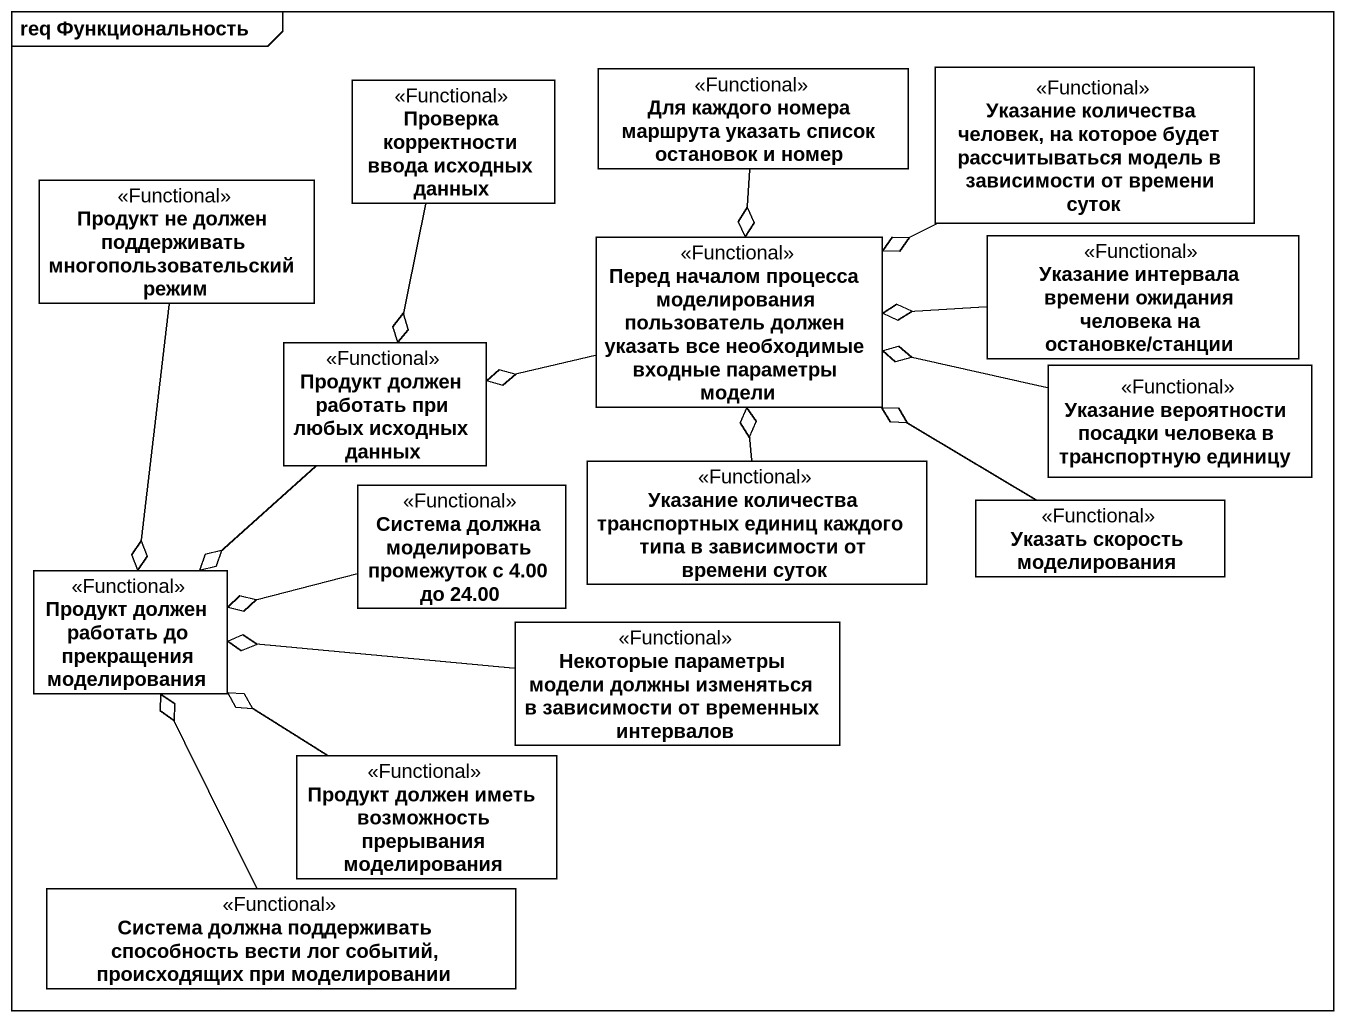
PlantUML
@startuml
mainframe req Функциональность
hide circle
hide empty members
class "Проверка корректности ввода исходных данных" as Проверка_корректности_ввода <<Functional>>
class "Для каждого номера маршрута указать список остановок и номер" as Для_каждого_номера_маршрута <<Functional>>
class "Указание количества человек, на которое будет рассчитываться модель в зависимости от времени суток" as Указание_количества_человек <<Functional>>
class "Продукт не должен поддерживать многопользовательский режим" as Продукт_не_должен <<Functional>>
class "Перед началом процесса моделирования пользователь должен указать все необходимые входные параметры модели" as Перед_началом_процесса <<Functional>>
class "Указание интервала времени ожидания человека на остановке/станции" as Указание_интервала_времени <<Functional>>
class "Продукт должен работать при любых исходных данных" as Продукт_должен_работать_при <<Functional>>
class "Указание вероятности посадки человека в транспортную единицу" as Указание_вероятности <<Functional>>
class "Система должна моделировать промежуток с 4.00 до 24.00" as Система_должна_моделировать <<Functional>>
class "Указание количества транспортных единиц каждого типа в зависимости от времени суток" as Указание_количества <<Functional>>
class "Указать скорость моделирования" as Указать_скорость <<Functional>>
class "Продукт должен работать до прекращения моделирования" as Продукт_должен_работать_до <<Functional>>
class "Некоторые параметры модели должны изменяться в зависимости от временных интервалов" as Некоторые_параметры_модели <<Functional>>
class "Продукт должен иметь возможность прерывания моделирования" as Продукт_должен_иметь <<Functional>>
class "Система должна поддерживать способность вести лог событий, происходящих при моделировании" as Система_должна_поддерживать <<Functional>>
Проверка_корректности_ввода --o Продукт_должен_работать_при
Для_каждого_номера_маршрута --o Перед_началом_процесса
Указание_количества_человек -left-o Перед_началом_процесса
Продукт_не_должен --o Продукт_должен_работать_до
Перед_началом_процесса -left-o Продукт_должен_работать_при
Указание_интервала_времени -left-o Перед_началом_процесса
Продукт_должен_работать_при --o Продукт_должен_работать_до
Указание_вероятности -left-o Перед_началом_процесса
Система_должна_моделировать -left-o Продукт_должен_работать_до
Указание_количества -up-o Перед_началом_процесса
Указать_скорость -left-o Перед_началом_процесса
Некоторые_параметры_модели -left-o Продукт_должен_работать_до
Продукт_должен_иметь -up-o Продукт_должен_работать_до
Система_должна_поддерживать -up-o Продукт_должен_работать_до
@enduml
